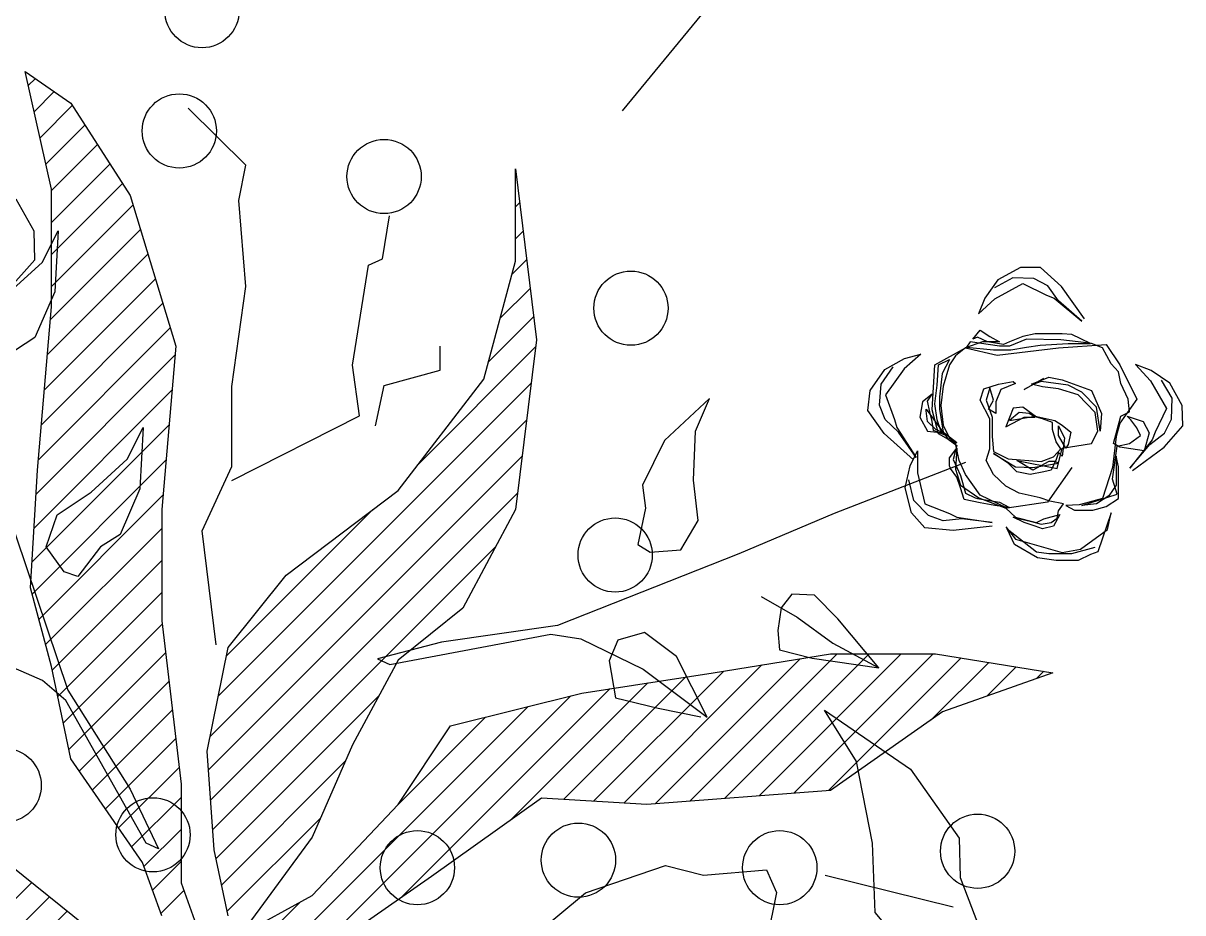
# Model space of a CAD drawing. Header units: inches. Extents: x 2744 to 7136, y -4349 to -2068.
# Drawn here: x 5502.734 to 5505.526, y -3866.489 to -3864.347 of the extents above; entities that cross this region are included whole.
import ezdxf

# ---------------------------------------------------------------- set-up
doc = ezdxf.new("R2010")
doc.units = ezdxf.units.IN
doc.header["$MEASUREMENT"] = 0
doc.layers.add('TREE', color=3, linetype='Continuous')

# ---------------------------------------------------------------- blocks, each defined once
blk = doc.blocks.new('06')
at = {"layer": 'TREE', "color": 97, "true_color": 0x446a2a}
for p, q in [((399.31794, 40.30515), (399.48347, 40.47068)), ((399.33501, 40.30943), (399.47364, 40.44806)), ((399.42587, 40.3875), (399.47521, 40.43684)), ((399.51904, 40.39114), (399.54831, 40.42041)), ((399.52614, 40.38545), (399.5604, 40.41971)), ((399.53324, 40.37977), (399.57249, 40.41901)), ((399.37367, 40.37736), (399.41072, 40.40315)), ((399.47364, 40.37989), (399.46525, 40.40315)), ((399.44987, 40.40062), (399.42121, 40.38495)), ((399.42121, 40.36169), (399.44987, 40.40062)), ((399.54634, 40.36927), (399.5072, 40.40062)), ((399.41779, 40.35384), (399.45516, 40.39121)), ((399.45477, 40.39304), (399.46036, 40.36675)), ((399.47252, 40.38299), (399.48166, 40.39213)), ((399.48133, 40.39304), (399.48902, 40.3718)), ((399.21638, 40.37686), (399.16535, 40.3895)), ((399.30232, 40.30231), (399.38583, 40.38583)), ((399.42121, 40.38495), (399.38695, 40.34854)), ((399.47364, 40.37132), (399.48506, 40.38274)), ((399.40792, 40.33118), (399.4574, 40.38066)), ((399.47364, 40.34045), (399.47364, 40.37989)), ((399.32963, 40.34601), (399.37367, 40.37736)), ((399.47364, 40.35853), (399.48846, 40.37335)), ((399.48902, 40.3718), (399.51768, 40.33034)), ((399.39451, 40.30498), (399.45964, 40.37011)), ((399.46036, 40.36675), (399.46315, 40.32731)), ((399.48257, 40.36633), (399.48753, 40.36402)), ((399.49395, 40.34249), (399.48257, 40.36633)), ((399.47364, 40.34574), (399.49339, 40.36549)), ((399.48753, 40.36402), (399.51968, 40.30709)), ((399.40513, 40.32478), (399.42121, 40.36169)), ((399.34814, 40.24582), (399.46093, 40.35862)), ((399.47443, 40.33374), (399.49861, 40.35793)), ((399.28719, 40.29998), (399.34212, 40.3549)), ((399.47578, 40.3223), (399.50384, 40.35036)), ((399.21164, 40.28837), (399.27051, 40.34724)), ((399.21428, 40.34298), (399.28769, 40.34854)), ((399.22639, 40.29033), (399.28435, 40.34829)), ((399.24165, 40.2928), (399.29684, 40.34799)), ((399.25691, 40.29527), (399.3089, 40.34726)), ((399.28769, 40.34854), (399.32963, 40.34601)), ((399.35208, 40.31371), (399.38759, 40.34922)), ((399.38695, 40.34854), (399.36598, 40.31719)), ((399.18606, 40.28837), (399.24283, 40.34514)), ((399.19885, 40.28837), (399.25667, 40.34619)), ((399.27207, 40.29765), (399.32096, 40.34654)), ((399.33931, 40.2242), (399.46178, 40.34667)), ((399.16213, 40.29002), (399.21516, 40.34305)), ((399.16954, 40.31163), (399.21428, 40.34298)), ((399.17327, 40.28837), (399.22899, 40.3441)), ((399.47713, 40.31086), (399.50907, 40.3428)), ((399.51881, 40.30287), (399.49395, 40.34249)), ((399.48133, 40.27523), (399.47364, 40.34045)), ((399.3375, 40.2096), (399.46263, 40.33473)), ((399.47848, 40.29942), (399.51429, 40.33524)), ((399.51768, 40.33034), (399.52537, 40.29343)), ((399.46315, 40.32731), (399.45477, 40.28584)), ((399.47983, 40.28798), (399.51846, 40.32661)), ((399.38695, 40.2909), (399.40513, 40.32478)), ((399.33569, 40.19501), (399.46193, 40.32124)), ((399.15113, 40.29181), (399.17425, 40.31493)), ((399.36598, 40.31719), (399.31355, 40.30405)), ((399.48118, 40.27654), (399.52066, 40.31603)), ((399.26352, 40.31369), (399.27574, 40.28943)), ((399.2891, 40.29451), (399.26352, 40.31369)), ((399.28312, 40.31013), (399.26605, 40.31359)), ((399.1255, 40.29596), (399.16954, 40.31163)), ((399.30016, 40.30598), (399.28312, 40.31013)), ((399.51968, 40.30709), (399.5289, 40.29908)), ((399.14012, 40.29359), (399.15187, 40.30534)), ((399.31355, 40.30405), (399.26112, 40.29596)), ((399.30263, 40.29119), (399.30016, 40.30598)), ((399.33389, 40.18041), (399.45868, 40.30521)), ((399.48133, 40.26391), (399.52287, 40.30545)), ((399.5437, 40.22902), (399.51881, 40.30287)), ((399.12911, 40.29537), (399.13202, 40.29828)), ((399.5289, 40.29908), (399.55422, 40.28797)), ((399.17234, 40.28837), (399.1255, 40.29596)), ((399.26112, 40.29596), (399.21428, 40.28837)), ((399.22163, 40.29011), (399.19496, 40.29394)), ((399.19496, 40.29394), (399.21141, 40.27441)), ((399.2133, 40.28414), (399.19496, 40.29394)), ((399.31393, 40.28236), (399.2891, 40.29451)), ((399.39023, 40.29272), (399.326, 40.2805)), ((399.3952, 40.29043), (399.39023, 40.29272)), ((399.48133, 40.25112), (399.52507, 40.29486)), ((399.52537, 40.29343), (399.53376, 40.26208)), ((399.23466, 40.28681), (399.22163, 40.29011)), ((399.29928, 40.28293), (399.30263, 40.29119)), ((399.36109, 40.27017), (399.38695, 40.2909)), ((399.36964, 40.28372), (399.3952, 40.29043)), ((399.21428, 40.28837), (399.17234, 40.28837)), ((399.27574, 40.28943), (399.28853, 40.27984)), ((399.39707, 40.2308), (399.45544, 40.28917)), ((399.23537, 40.27909), (399.23466, 40.28681)), ((399.45477, 40.28584), (399.4317, 40.25702)), ((399.45966, 40.28483), (399.46525, 40.23933)), ((399.48133, 40.23833), (399.52771, 40.2847)), ((399.22758, 40.27379), (399.2133, 40.28414)), ((399.28853, 40.27984), (399.29928, 40.28293)), ((399.326, 40.2805), (399.31393, 40.28236)), ((399.32334, 40.2771), (399.36964, 40.28372)), ((399.23401, 40.27005), (399.23537, 40.27909)), ((399.25089, 40.24841), (399.32334, 40.2771)), ((399.21141, 40.27441), (399.22066, 40.26496)), ((399.24193, 40.26554), (399.22758, 40.27379)), ((399.48084, 40.22505), (399.53041, 40.27462)), ((399.48133, 40.23073), (399.48133, 40.27523)), ((399.87346, 40.27475), (399.88219, 40.26435)), ((399.96917, 40.2754), (399.95026, 40.2598)), ((399.90534, 40.25967), (399.90779, 40.27164)), ((399.22975, 40.26461), (399.23401, 40.27005)), ((399.34012, 40.23073), (399.36109, 40.27017)), ((399.86216, 40.25616), (399.85686, 40.27008)), ((399.47964, 40.21106), (399.53311, 40.26453)), ((399.88219, 40.26435), (399.8828, 40.24809)), ((399.53376, 40.26208), (399.53096, 40.21505)), ((399.50573, 40.24569), (399.51485, 40.25746)), ((399.51485, 40.25746), (399.52033, 40.25561)), ((399.90768, 40.25439), (399.90534, 40.25967)), ((399.95026, 40.2598), (399.93145, 40.25332)), ((399.4317, 40.25702), (399.38695, 40.22314)), ((399.52033, 40.25561), (399.52749, 40.24572)), ((399.86241, 40.24695), (399.86216, 40.25616)), ((399.92253, 40.25563), (399.90768, 40.25439)), ((399.93145, 40.25332), (399.92253, 40.25563)), ((399.47844, 40.19707), (399.53315, 40.25178)), ((399.21283, 40.23238), (399.25089, 40.24841)), ((399.2741, 40.24682), (399.26708, 40.23519)), ((399.28628, 40.24775), (399.2741, 40.24682)), ((399.29123, 40.24476), (399.28628, 40.24775)), ((399.87384, 40.23066), (399.86241, 40.24695)), ((399.8828, 40.24809), (399.88655, 40.22887)), ((399.28814, 40.23019), (399.29123, 40.24476)), ((399.49799, 40.24068), (399.50573, 40.24569)), ((399.52749, 40.24572), (399.52315, 40.23284)), ((399.46525, 40.23933), (399.45337, 40.21354)), ((399.49004, 40.22244), (399.49799, 40.24068)), ((399.47725, 40.18309), (399.53234, 40.23818)), ((399.26708, 40.23519), (399.26899, 40.21903)), ((399.52315, 40.23284), (399.50958, 40.22386)), ((399.28931, 40.22105), (399.28814, 40.23019)), ((399.33173, 40.16297), (399.34012, 40.23073)), ((399.47574, 40.1655), (399.48133, 40.23073)), ((399.89406, 40.21681), (399.87384, 40.23066)), ((399.88655, 40.22887), (399.89406, 40.21681)), ((399.47605, 40.1691), (399.53153, 40.22458)), ((399.38695, 40.22314), (399.3527, 40.17865)), ((399.48874, 40.19796), (399.49004, 40.22244)), ((399.50958, 40.22386), (399.49513, 40.21065)), ((399.28052, 40.2032), (399.28931, 40.22105)), ((399.26899, 40.21903), (399.26824, 40.19947)), ((399.45337, 40.2191), (399.40233, 40.19331)), ((399.53096, 40.21505), (399.52537, 40.14983)), ((399.33208, 40.16581), (399.37874, 40.21248)), ((399.45337, 40.21354), (399.45337, 40.18168)), ((399.47794, 40.1582), (399.53061, 40.21087)), ((399.49513, 40.21065), (399.48874, 40.19796)), ((399.26267, 40.18639), (399.28052, 40.2032)), ((399.26824, 40.19947), (399.26267, 40.18639)), ((399.39604, 40.19736), (399.39255, 40.18118)), ((399.48091, 40.14838), (399.52941, 40.19688)), ((399.40233, 40.19331), (399.40513, 40.17309)), ((399.39255, 40.18118), (399.37018, 40.17511)), ((399.45337, 40.18168), (399.44777, 40.14174)), ((399.48388, 40.13856), (399.52821, 40.18289)), ((399.3527, 40.17865), (399.34012, 40.13162)), ((399.37018, 40.17511), (399.37018, 40.1655)), ((399.40513, 40.17309), (399.39884, 40.13314)), ((399.33285, 40.1538), (399.35087, 40.17182)), ((399.48684, 40.12874), (399.52701, 40.1689)), ((399.49391, 40.10533), (399.47574, 40.1655)), ((399.53195, 40.1621), (399.53968, 40.16711)), ((399.34012, 40.09471), (399.33173, 40.16297)), ((399.52399, 40.14386), (399.53195, 40.1621)), ((399.33425, 40.14241), (399.3462, 40.15435)), ((399.48981, 40.11891), (399.52581, 40.15491)), ((399.52537, 40.14983), (399.52537, 40.1028)), ((399.52269, 40.11938), (399.52399, 40.14386)), ((399.44777, 40.14174), (399.45057, 40.10735)), ((399.49278, 40.10909), (399.52537, 40.14169)), ((399.33565, 40.13102), (399.34153, 40.13689)), ((399.39884, 40.13314), (399.39325, 40.13061)), ((399.52908, 40.13208), (399.52269, 40.11938)), ((399.34012, 40.13162), (399.34012, 40.09471)), ((399.39325, 40.13061), (399.39045, 40.11342)), ((399.53206, 40.13107), (399.53233, 40.11954)), ((399.49701, 40.10053), (399.52537, 40.1289)), ((399.33705, 40.11963), (399.34012, 40.12269)), ((399.50201, 40.09275), (399.52537, 40.11611)), ((399.33845, 40.10824), (399.34012, 40.1099)), ((399.45057, 40.10735), (399.44777, 40.0932)), ((399.51768, 40.06842), (399.49391, 40.10533)), ((399.50702, 40.08497), (399.52537, 40.10332)), ((399.52537, 40.1028), (399.53586, 40.05578)), ((399.33985, 40.09685), (399.34012, 40.09711)), ((399.44777, 40.0932), (399.47084, 40.07044)), ((399.51203, 40.07719), (399.52761, 40.09277)), ((399.51704, 40.06941), (399.52994, 40.08231)), ((399.23805, 39.99915), (399.29747, 40.07145)), ((399.52426, 40.06384), (399.53227, 40.07185)), ((399.53586, 40.05578), (399.51768, 40.06842)), ((399.53181, 40.0586), (399.53461, 40.06139))]:
    blk.add_line(p, q, dxfattribs=at)
at = {"layer": 'TREE', "color": 30, "true_color": 0xef731a}
for p, q in [((399.22066, 40.26496), (399.22975, 40.26461)), ((399.11054, 40.24868), (399.11543, 40.25116)), ((399.11543, 40.25116), (399.12424, 40.25116)), ((399.12424, 40.25116), (399.13158, 40.2501)), ((399.13158, 40.2501), (399.14088, 40.24479)), ((399.10222, 40.23204), (399.1076, 40.24762)), ((399.11445, 40.24656), (399.10369, 40.23877)), ((399.1076, 40.24762), (399.11054, 40.24868)), ((399.11788, 40.24833), (399.10858, 40.24585)), ((399.12179, 40.24797), (399.11445, 40.24656)), ((399.12718, 40.24833), (399.11788, 40.24833)), ((399.14039, 40.24266), (399.12179, 40.24797)), ((399.13207, 40.24762), (399.12718, 40.24833)), ((399.14381, 40.23841), (399.13207, 40.24762)), ((399.14088, 40.24479), (399.14381, 40.23841)), ((399.1443, 40.23771), (399.14039, 40.24266)), ((399.10369, 40.23877), (399.10222, 40.23204)), ((399.12522, 40.23735), (399.12962, 40.23841)), ((399.12962, 40.23841), (399.13256, 40.23735)), ((399.14969, 40.23735), (399.16535, 40.23912)), ((399.16535, 40.23912), (399.1766, 40.23806)), ((399.12277, 40.23275), (399.12522, 40.23735)), ((399.1262, 40.23594), (399.12375, 40.23417)), ((399.13011, 40.23665), (399.1262, 40.23594)), ((399.13207, 40.23594), (399.12913, 40.23452)), ((399.13403, 40.23558), (399.13011, 40.23665)), ((399.14039, 40.23381), (399.13207, 40.23594)), ((399.13256, 40.23735), (399.13696, 40.23594)), ((399.14137, 40.23381), (399.13403, 40.23558)), ((399.13696, 40.23594), (399.14137, 40.23381)), ((399.14969, 40.23594), (399.16192, 40.23452)), ((399.16388, 40.23381), (399.14969, 40.23594)), ((399.1766, 40.23806), (399.18198, 40.23204)), ((399.12913, 40.23452), (399.12277, 40.23275)), ((399.12375, 40.23417), (399.12326, 40.23134)), ((399.1443, 40.23027), (399.14039, 40.23381)), ((399.16192, 40.23452), (399.16926, 40.23523)), ((399.16681, 40.2324), (399.16388, 40.23381)), ((399.16926, 40.23523), (399.17513, 40.23311)), ((399.17513, 40.23311), (399.18101, 40.22709)), ((399.10956, 40.23098), (399.10418, 40.22957)), ((399.1169, 40.23098), (399.10956, 40.23098)), ((399.12033, 40.22921), (399.1169, 40.23098)), ((399.12326, 40.23134), (399.1213, 40.2285)), ((399.12767, 40.2278), (399.14381, 40.23027)), ((399.14381, 40.23027), (399.15458, 40.22497)), ((399.15507, 40.22603), (399.1443, 40.23027)), ((399.16043, 40.21201), (399.21283, 40.23238)), ((399.1766, 40.2285), (399.16681, 40.2324)), ((399.18198, 40.23204), (399.18443, 40.22213)), ((399.10418, 40.22957), (399.09928, 40.22638)), ((399.11396, 40.22921), (399.09977, 40.22461)), ((399.1032, 40.22532), (399.10809, 40.2285)), ((399.10565, 40.22638), (399.11103, 40.2278)), ((399.10809, 40.2285), (399.11396, 40.22921)), ((399.11103, 40.2278), (399.11494, 40.22886)), ((399.11494, 40.22886), (399.12033, 40.22921)), ((399.11788, 40.21399), (399.12767, 40.2278)), ((399.1213, 40.2285), (399.12669, 40.22744)), ((399.12669, 40.22744), (399.1306, 40.22603)), ((399.14284, 40.22992), (399.14871, 40.22921)), ((399.14675, 40.2278), (399.14284, 40.22992)), ((399.15556, 40.22638), (399.14675, 40.2278)), ((399.14871, 40.22921), (399.15458, 40.22815)), ((399.15458, 40.22815), (399.16094, 40.22673)), ((399.17954, 40.21612), (399.1766, 40.2285)), ((399.09928, 40.22638), (399.09928, 40.22213)), ((399.09977, 40.22461), (399.10173, 40.21859)), ((399.10026, 40.22107), (399.1032, 40.22532)), ((399.10173, 40.21399), (399.10565, 40.22638)), ((399.1306, 40.22603), (399.13892, 40.22426)), ((399.15458, 40.22497), (399.16045, 40.21682)), ((399.16241, 40.22107), (399.15507, 40.22603)), ((399.15654, 40.22603), (399.15556, 40.22638)), ((399.16045, 40.22426), (399.15654, 40.22603)), ((399.16094, 40.22673), (399.16241, 40.22213)), ((399.18101, 40.22709), (399.18296, 40.21895)), ((399.09928, 40.22213), (399.09928, 40.21364)), ((399.13892, 40.22426), (399.1443, 40.22143)), ((399.16241, 40.21718), (399.16045, 40.22426)), ((399.16241, 40.22213), (399.16388, 40.21789)), ((399.18443, 40.22213), (399.18247, 40.21328)), ((399.10026, 40.20939), (399.10026, 40.22107)), ((399.1443, 40.22143), (399.1492, 40.21682)), ((399.16437, 40.2147), (399.16241, 40.22107)), ((399.10173, 40.21859), (399.09977, 40.2055)), ((399.12913, 40.21576), (399.13452, 40.21682)), ((399.13452, 40.21682), (399.1399, 40.21576)), ((399.1492, 40.21682), (399.15213, 40.21116)), ((399.16045, 40.21682), (399.1629, 40.21116)), ((399.16535, 40.21081), (399.16241, 40.21718)), ((399.16388, 40.21789), (399.16633, 40.21435)), ((399.09374, 40.21522), (399.08111, 40.2058)), ((399.08581, 40.20293), (399.09471, 40.21419)), ((399.09471, 40.21419), (399.08675, 40.20478)), ((399.10026, 40.2016), (399.10173, 40.21399)), ((399.12375, 40.21435), (399.12179, 40.20621)), ((399.13354, 40.21399), (399.12326, 40.21222)), ((399.1399, 40.21116), (399.12375, 40.21435)), ((399.12424, 40.21081), (399.1262, 40.21505)), ((399.1262, 40.21505), (399.12913, 40.21576)), ((399.12718, 40.21152), (399.13354, 40.21505)), ((399.13354, 40.21505), (399.1399, 40.21116)), ((399.14039, 40.21364), (399.13354, 40.21399)), ((399.1399, 40.21576), (399.14333, 40.21222)), ((399.16388, 40.20621), (399.16437, 40.2147)), ((399.16633, 40.21435), (399.16681, 40.21328)), ((399.17954, 40.20727), (399.17954, 40.21612)), ((399.09928, 40.21364), (399.10026, 40.20939)), ((399.12326, 40.21222), (399.12473, 40.21152)), ((399.12473, 40.21152), (399.12718, 40.21152)), ((399.13011, 40.21152), (399.12522, 40.20975)), ((399.14333, 40.21045), (399.13011, 40.21152)), ((399.1492, 40.20833), (399.14039, 40.21364)), ((399.14333, 40.21222), (399.1492, 40.20833)), ((399.15213, 40.21116), (399.15067, 40.20656)), ((399.1629, 40.21116), (399.16437, 40.20444)), ((399.16681, 40.21328), (399.16681, 40.2101)), ((399.18247, 40.21328), (399.17954, 40.20727)), ((399.18117, 40.21096), (399.19283, 40.20035)), ((399.12082, 40.20231), (399.12179, 40.20939)), ((399.12179, 40.20939), (399.12326, 40.20798)), ((399.12522, 40.20975), (399.12228, 40.20656)), ((399.12326, 40.20798), (399.12424, 40.21081)), ((399.1492, 40.20762), (399.14333, 40.21045)), ((399.16388, 40.20514), (399.16535, 40.21081)), ((399.16681, 40.2101), (399.16388, 40.20621)), ((399.18011, 40.21002), (399.18711, 40.19989)), ((399.18787, 40.19795), (399.18011, 40.21002)), ((399.08111, 40.2058), (399.07363, 40.19732)), ((399.08705, 40.20019), (399.08901, 40.20727)), ((399.08901, 40.20727), (399.09439, 40.20656)), ((399.09439, 40.20656), (399.09879, 40.20585)), ((399.09977, 40.2055), (399.09488, 40.20444)), ((399.09879, 40.20585), (399.10124, 40.20444)), ((399.12179, 40.20621), (399.11005, 40.20444)), ((399.11935, 40.20479), (399.12033, 40.20621)), ((399.12033, 40.20621), (399.12326, 40.20125)), ((399.12228, 40.20656), (399.12424, 40.20373)), ((399.14969, 40.2016), (399.1492, 40.20762)), ((399.15067, 40.20656), (399.15067, 40.19453)), ((399.08675, 40.20478), (399.08092, 40.20028)), ((399.08464, 40.19989), (399.08581, 40.20293)), ((399.09488, 40.20444), (399.09048, 40.20125)), ((399.10124, 40.20444), (399.0983, 40.19346)), ((399.11005, 40.20444), (399.1076, 40.19948)), ((399.11837, 40.19983), (399.11935, 40.20479)), ((399.12424, 40.20373), (399.12571, 40.19877)), ((399.1673, 40.20267), (399.16388, 40.20514)), ((399.16388, 40.20408), (399.17024, 40.19913)), ((399.16681, 40.20231), (399.16388, 40.20408)), ((399.16437, 40.20444), (399.17122, 40.20054)), ((399.08092, 40.20028), (399.07809, 40.19471)), ((399.0895, 40.19559), (399.08705, 40.20019)), ((399.09048, 40.20125), (399.09194, 40.19807)), ((399.09879, 40.1963), (399.10026, 40.2016)), ((399.12326, 40.19736), (399.12082, 40.20231)), ((399.12326, 40.20125), (399.12326, 40.19736)), ((399.14969, 40.19382), (399.14969, 40.2016)), ((399.16926, 40.197), (399.16681, 40.20231)), ((399.17611, 40.19063), (399.1673, 40.20267)), ((399.16828, 40.20125), (399.17318, 40.19913)), ((399.16926, 40.19983), (399.16828, 40.20125)), ((399.16926, 40.20019), (399.1722, 40.19877)), ((399.17562, 40.19948), (399.16926, 40.20019)), ((399.17122, 40.20054), (399.17367, 40.19099)), ((399.19283, 40.20035), (399.19945, 40.19119)), ((399.07363, 40.19732), (399.07382, 40.18925)), ((399.08016, 40.19035), (399.08464, 40.19989)), ((399.09194, 40.19807), (399.09439, 40.19488)), ((399.10613, 40.1924), (399.10662, 40.19948)), ((399.10662, 40.19948), (399.10809, 40.18992)), ((399.1076, 40.19948), (399.10858, 40.19205)), ((399.12179, 40.197), (399.11837, 40.19983)), ((399.12571, 40.19877), (399.12571, 40.19594)), ((399.1443, 40.19771), (399.13892, 40.19488)), ((399.14137, 40.19028), (399.1443, 40.19771)), ((399.17073, 40.19063), (399.16926, 40.19983)), ((399.17024, 40.19913), (399.17171, 40.19488)), ((399.1722, 40.19877), (399.17562, 40.19559)), ((399.17318, 40.19913), (399.17367, 40.19559)), ((399.17856, 40.19382), (399.17562, 40.19948)), ((399.18711, 40.19989), (399.19248, 40.19484)), ((399.18874, 40.19481), (399.18787, 40.19795)), ((399.07809, 40.19471), (399.07792, 40.18631)), ((399.09586, 40.19346), (399.0895, 40.19559)), ((399.09194, 40.18674), (399.09879, 40.1963)), ((399.09439, 40.19488), (399.09586, 40.19346)), ((399.12473, 40.19523), (399.12179, 40.197)), ((399.13256, 40.19346), (399.12473, 40.19523)), ((399.12571, 40.19594), (399.12962, 40.19453)), ((399.14284, 40.19523), (399.13256, 40.19346)), ((399.13892, 40.19488), (399.13696, 40.19382)), ((399.13892, 40.19205), (399.14284, 40.19523)), ((399.17024, 40.18922), (399.16926, 40.197)), ((399.17171, 40.19488), (399.17269, 40.18851)), ((399.17367, 40.19559), (399.17464, 40.19169)), ((399.17562, 40.19559), (399.17611, 40.19134)), ((399.19227, 40.18489), (399.18874, 40.19481)), ((399.19248, 40.19484), (399.19476, 40.18902)), ((399.0983, 40.19346), (399.09488, 40.19169)), ((399.11005, 40.1832), (399.10613, 40.1924)), ((399.10858, 40.19205), (399.11543, 40.18497)), ((399.12962, 40.19453), (399.13207, 40.19382)), ((399.13207, 40.19382), (399.13745, 40.18992)), ((399.13256, 40.19382), (399.13501, 40.1924)), ((399.13696, 40.19382), (399.13256, 40.19382)), ((399.13501, 40.1924), (399.13892, 40.19205)), ((399.14822, 40.1924), (399.15116, 40.19063)), ((399.14822, 40.1878), (399.14822, 40.1924)), ((399.15213, 40.18709), (399.14969, 40.19382)), ((399.15067, 40.19453), (399.15458, 40.18709)), ((399.17758, 40.1878), (399.17856, 40.19382)), ((399.07382, 40.18925), (399.07881, 40.18035)), ((399.0865, 40.17931), (399.08016, 40.19035)), ((399.09488, 40.19169), (399.09537, 40.18674)), ((399.10809, 40.18992), (399.11396, 40.18391)), ((399.13745, 40.18992), (399.14137, 40.19028)), ((399.15116, 40.19063), (399.1492, 40.18709)), ((399.16926, 40.18143), (399.17024, 40.18922)), ((399.17073, 40.18568), (399.17073, 40.19063)), ((399.17367, 40.19099), (399.17269, 40.17293)), ((399.17464, 40.19169), (399.17562, 40.18745)), ((399.17611, 40.19134), (399.17611, 40.19063)), ((399.19945, 40.19119), (399.19848, 40.18317)), ((399.09879, 40.17293), (399.09194, 40.18674)), ((399.09537, 40.18674), (399.0983, 40.18037)), ((399.14626, 40.18285), (399.14822, 40.1878)), ((399.1492, 40.18709), (399.15067, 40.18214)), ((399.15067, 40.18214), (399.15213, 40.18709)), ((399.15458, 40.18709), (399.15311, 40.18249)), ((399.17269, 40.18851), (399.17171, 40.18108)), ((399.17367, 40.18462), (399.17758, 40.1878)), ((399.17562, 40.18745), (399.17367, 40.18462)), ((399.19476, 40.18902), (399.19411, 40.18064)), ((399.07792, 40.18631), (399.08206, 40.17903)), ((399.11396, 40.18391), (399.11935, 40.18108)), ((399.11543, 40.18497), (399.12326, 40.18249)), ((399.16975, 40.17647), (399.17073, 40.18568)), ((399.18489, 40.17451), (399.19227, 40.18489)), ((399.12179, 40.17895), (399.11005, 40.1832)), ((399.11935, 40.18108), (399.13011, 40.17966)), ((399.12326, 40.18249), (399.12962, 40.18178)), ((399.13696, 40.18285), (399.12913, 40.17824)), ((399.12962, 40.18178), (399.13403, 40.18072)), ((399.13305, 40.18072), (399.13696, 40.18285)), ((399.14039, 40.18037), (399.14626, 40.18285)), ((399.15311, 40.18249), (399.14724, 40.18072)), ((399.16681, 40.17293), (399.16926, 40.18143)), ((399.17171, 40.18108), (399.17122, 40.17293)), ((399.19848, 40.18317), (399.19264, 40.1748)), ((399.07881, 40.18035), (399.08629, 40.17523)), ((399.09255, 40.17285), (399.0865, 40.17931)), ((399.0983, 40.18037), (399.09928, 40.17577)), ((399.12718, 40.17789), (399.12179, 40.17895)), ((399.13403, 40.18072), (399.12718, 40.17789)), ((399.13011, 40.17966), (399.13305, 40.18072)), ((399.14137, 40.17966), (399.14039, 40.18037)), ((399.14724, 40.18072), (399.14137, 40.17966)), ((399.19411, 40.18064), (399.18928, 40.1738)), ((399.09928, 40.17577), (399.10222, 40.17258)), ((399.16681, 40.17081), (399.16975, 40.17647)), ((399.08629, 40.17523), (399.09255, 40.17285)), ((399.10418, 40.16479), (399.09879, 40.17293)), ((399.17269, 40.17293), (399.16045, 40.16621)), ((399.16437, 40.1694), (399.16681, 40.17293)), ((399.17122, 40.17293), (399.16681, 40.17081)), ((399.17823, 40.16868), (399.18489, 40.17451)), ((399.19264, 40.1748), (399.18469, 40.17044)), ((399.10222, 40.17258), (399.10565, 40.16621)), ((399.18469, 40.17044), (399.17823, 40.16868)), ((399.14773, 40.16904), (399.12326, 40.16621)), ((399.16045, 40.16621), (399.14773, 40.16904)), ((399.16045, 40.16621), (399.16437, 40.1694)), ((399.12326, 40.16621), (399.10418, 40.16479)), ((399.10565, 40.16621), (399.11005, 40.16444)), ((399.1306, 40.16515), (399.11935, 40.16444)), ((399.13599, 40.16586), (399.1306, 40.16515)), ((399.14235, 40.16692), (399.13599, 40.16586)), ((399.13599, 40.16267), (399.14284, 40.1655)), ((399.1492, 40.16692), (399.14235, 40.16692)), ((399.14284, 40.1655), (399.14675, 40.1655)), ((399.14284, 40.16373), (399.14528, 40.16479)), ((399.14528, 40.16479), (399.15164, 40.16373)), ((399.14675, 40.1655), (399.1585, 40.16373)), ((399.15996, 40.16586), (399.1492, 40.16692)), ((399.1536, 40.16373), (399.16045, 40.16621)), ((399.1585, 40.16373), (399.15996, 40.16586)), ((399.11005, 40.16444), (399.11543, 40.16373)), ((399.11054, 40.16444), (399.11788, 40.1609)), ((399.11935, 40.16444), (399.11054, 40.16444)), ((399.11543, 40.16373), (399.12228, 40.16302)), ((399.12228, 40.16302), (399.13599, 40.16267)), ((399.13745, 40.16161), (399.14284, 40.16373)), ((399.14675, 40.16373), (399.1536, 40.16373)), ((399.15067, 40.16161), (399.14675, 40.16373)), ((399.15164, 40.16373), (399.15556, 40.16196)), ((399.15752, 40.16267), (399.15458, 40.15913)), ((399.15556, 40.16196), (399.15752, 40.16267)), ((399.11788, 40.1609), (399.12179, 40.16055)), ((399.12179, 40.16055), (399.1262, 40.16055)), ((399.1262, 40.16055), (399.13256, 40.16055)), ((399.13256, 40.16055), (399.13745, 40.16161)), ((399.15458, 40.15913), (399.15067, 40.16161)), ((399.11289, 40.15455), (399.12207, 40.14174)), ((399.11394, 40.1555), (399.12319, 40.14737)), ((399.12502, 40.14639), (399.11394, 40.1555)), ((399.15522, 40.15256), (399.14865, 40.14663)), ((399.15272, 40.14634), (399.15522, 40.15256)), ((399.12319, 40.14737), (399.12758, 40.14145)), ((399.12804, 40.14516), (399.12502, 40.14639)), ((399.14865, 40.14663), (399.13749, 40.1405)), ((399.14747, 40.13896), (399.15272, 40.14634)), ((399.13749, 40.1405), (399.12804, 40.14516)), ((399.54353, 40.14528), (399.52908, 40.13208)), ((399.54275, 40.14318), (399.53206, 40.13107)), ((399.12207, 40.14174), (399.1304, 40.1341)), ((399.12758, 40.14145), (399.13309, 40.13851)), ((399.14149, 40.13818), (399.14885, 40.14219)), ((399.13309, 40.13851), (399.14149, 40.13818)), ((399.13847, 40.13414), (399.14747, 40.13896)), ((399.1304, 40.1341), (399.13847, 40.13414)), ((399.53233, 40.11954), (399.53947, 40.10682))]:
    blk.add_line(p, q, dxfattribs=at)
at = {"layer": 'TREE', "color": 97, "true_color": 0x446a2a}
for centre in [(399.23456, 40.37382), (399.37926, 40.37382), (399.31495, 40.37079), (399.15556, 40.36725), (399.48483, 40.36068), (399.54425, 40.34096), (399.30027, 40.24893), (399.29398, 40.15033), (399.39255, 40.09775), (399.47434, 40.07954), (399.46525, 40.03151)]:
    blk.add_circle(centre, 0.01482, dxfattribs=at)

msp = doc.modelspace()

# ---------------------------------------------------------------- block references
at = {"layer": 'TREE', "rotation": 180}
for p, xscale, yscale, zscale in [((9601.7521, -3453.9624), 10.24543597042648, 10.24543597042648, 10.24543597042648), ((7911.762, -3622.9445), 6.029555147337836, 6.029555147337836, 6.029555147337836)]:
    msp.add_blockref('06', p, dxfattribs=dict(at, xscale=xscale, yscale=yscale, zscale=zscale))

doc.saveas('drawing.dxf')
